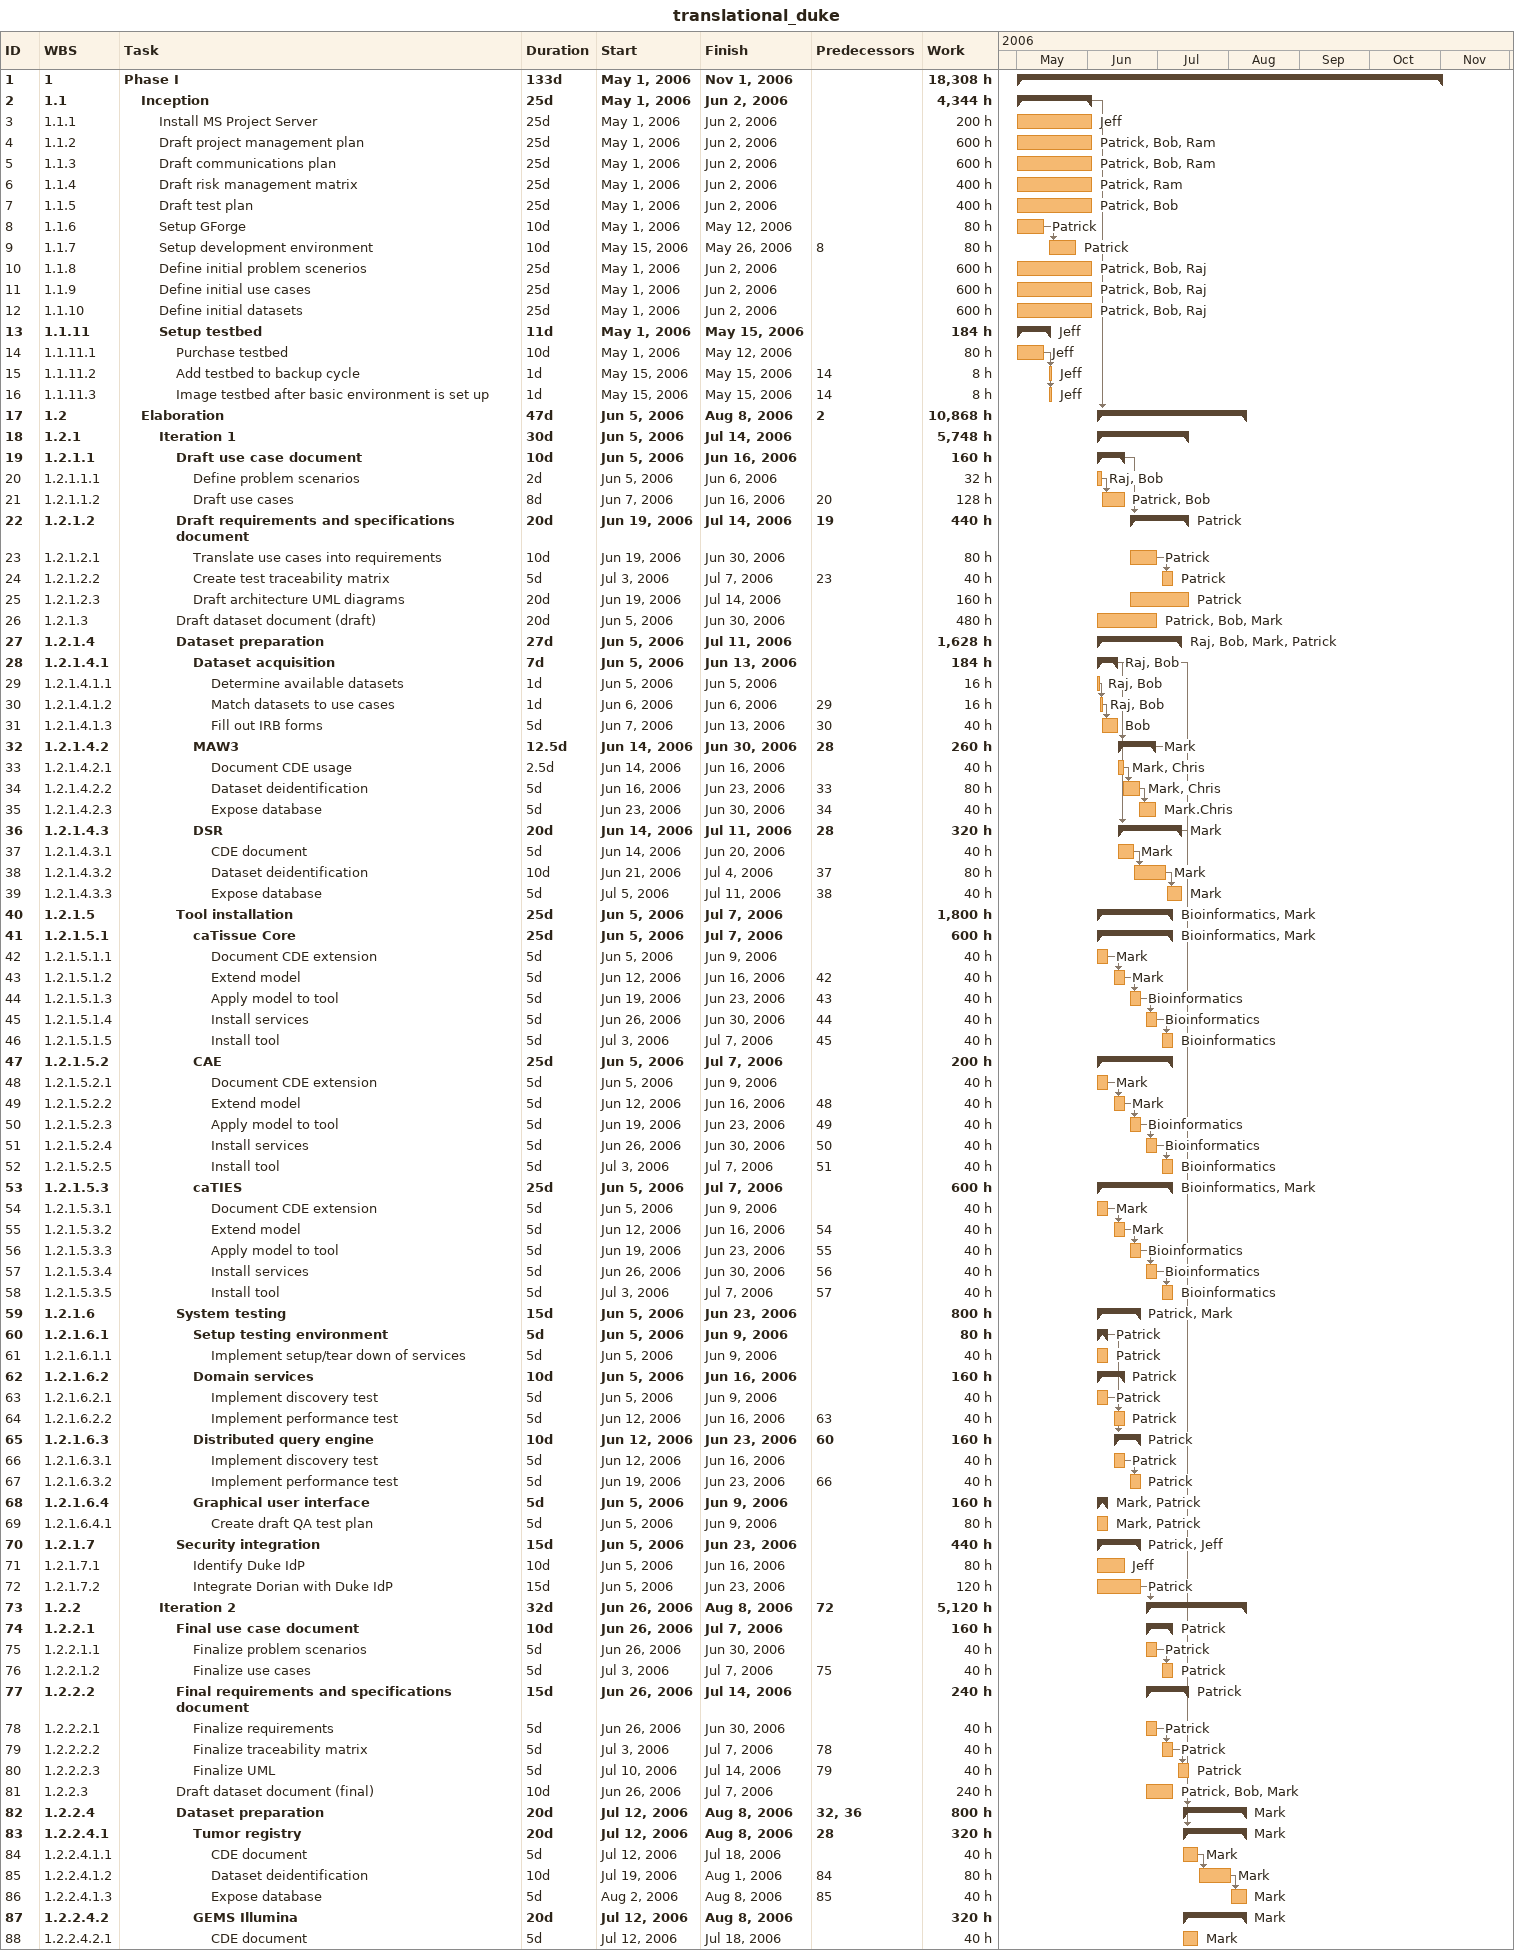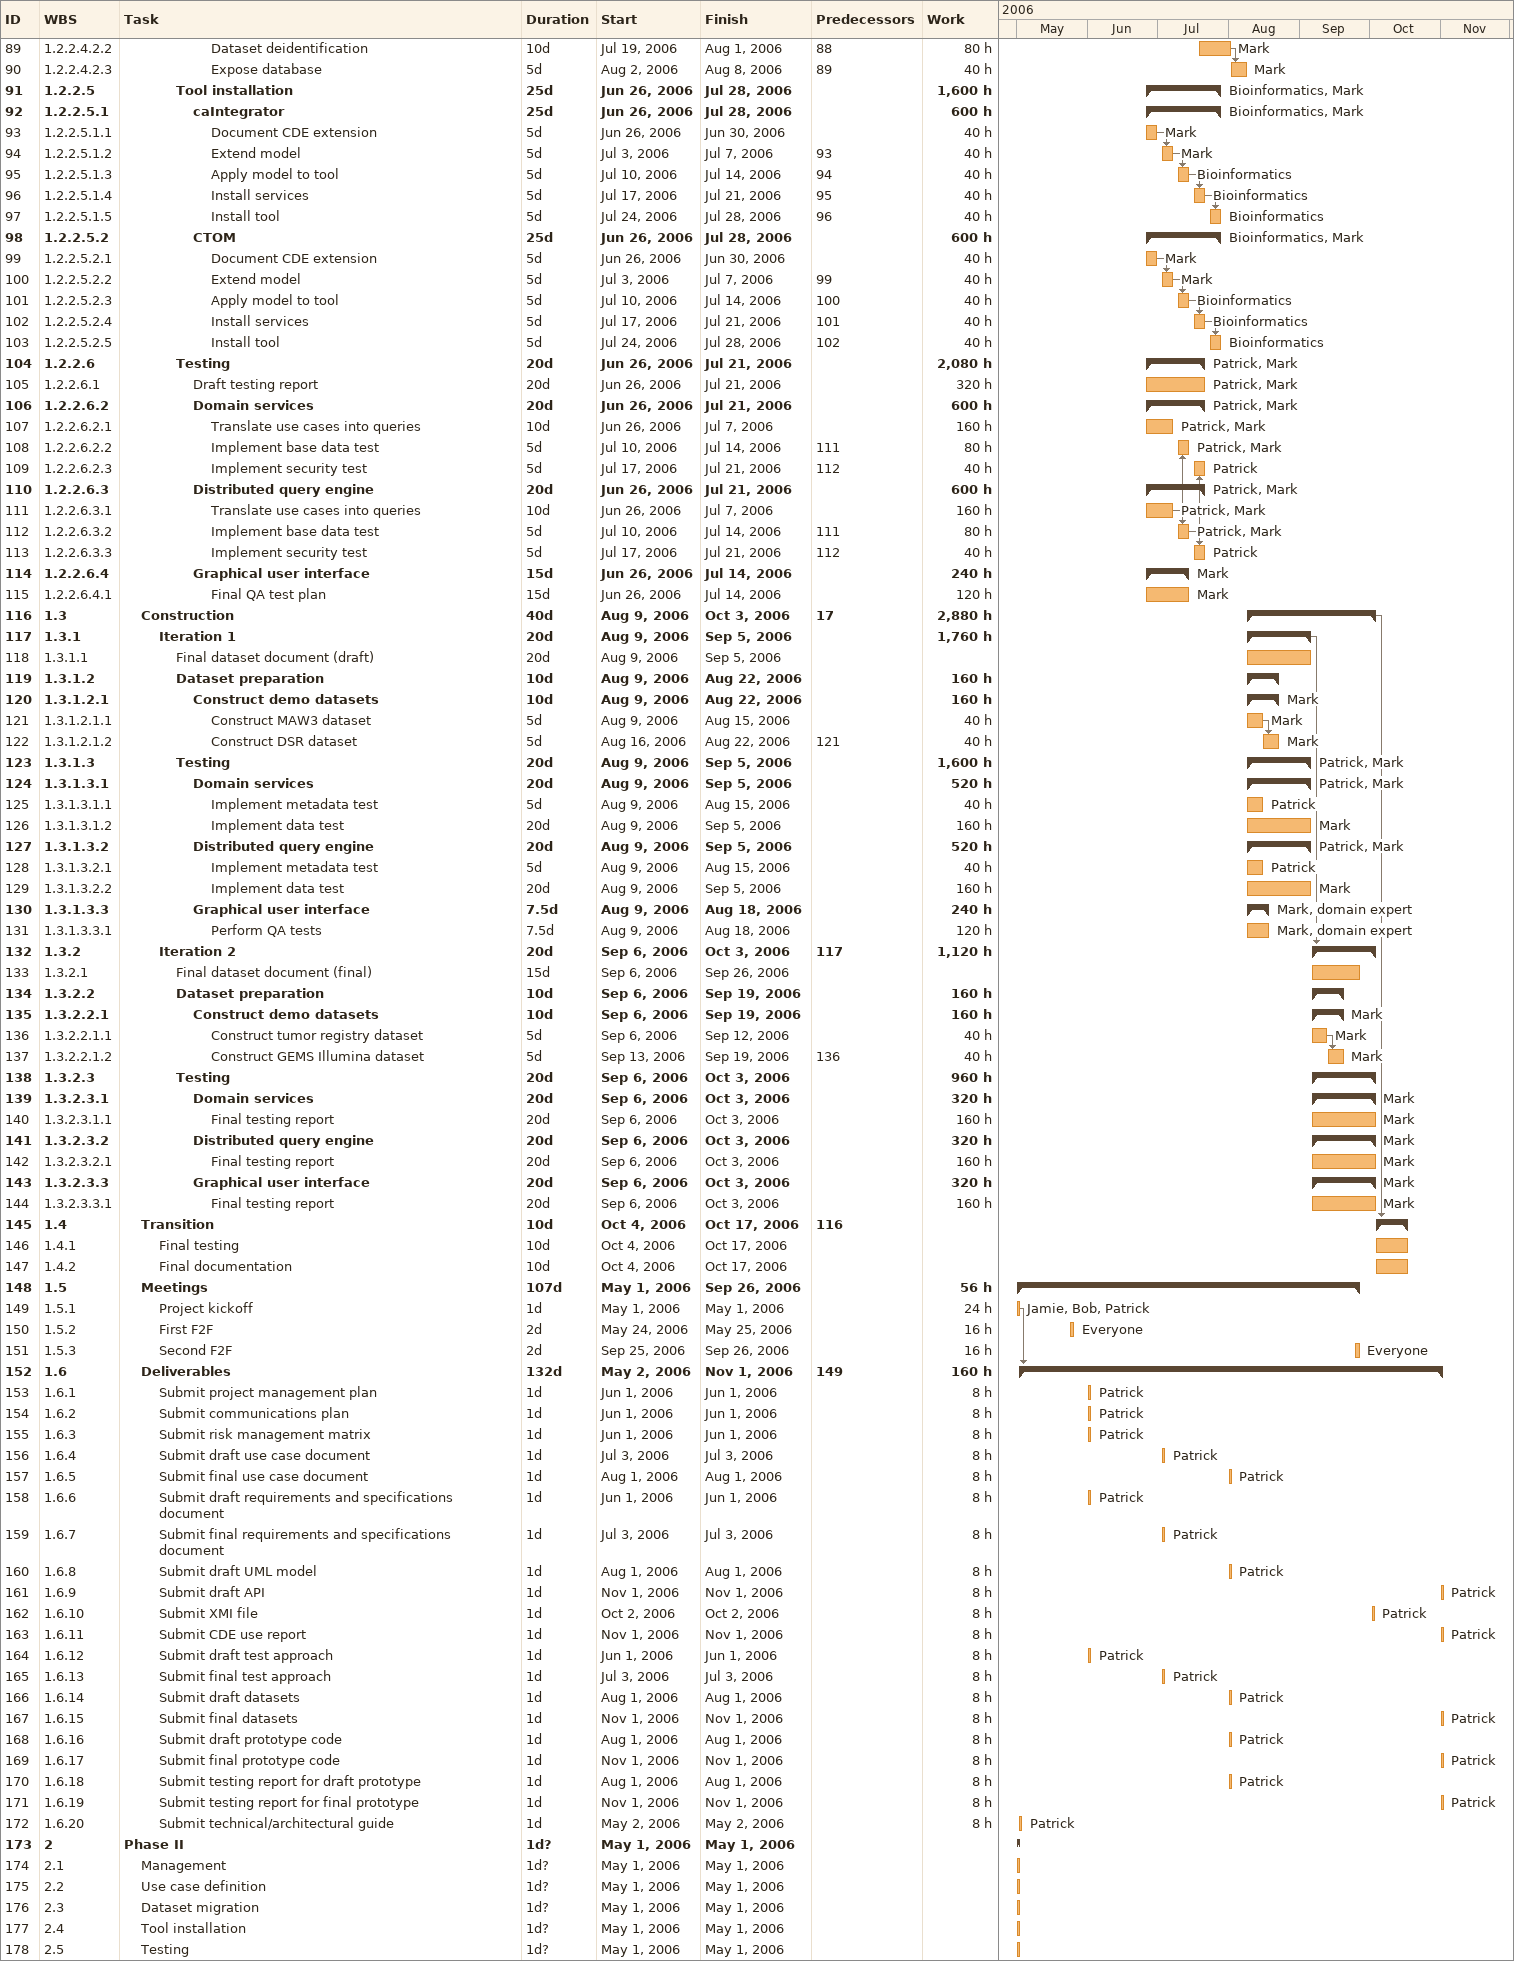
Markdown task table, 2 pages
translational_duke

| ID | WBS | Task | Duration | Start | Finish | Predecessors | Resources | Work (h) |
|---|---|---|---|---|---|---|---|---|
| 1 | 1 | **Phase I** | 133d | 2006-05-01 | 2006-11-01 |  |  | 18308 |
| 2 | 1.1 | **Inception** | 25d | 2006-05-01 | 2006-06-02 |  |  | 4344 |
| 3 | 1.1.1 | Install MS Project Server | 25d | 2006-05-01 | 2006-06-02 |  | Jeff | 200 |
| 4 | 1.1.2 | Draft project management plan | 25d | 2006-05-01 | 2006-06-02 |  | Patrick, Bob, Ram | 600 |
| 5 | 1.1.3 | Draft communications plan | 25d | 2006-05-01 | 2006-06-02 |  | Patrick, Bob, Ram | 600 |
| 6 | 1.1.4 | Draft risk management matrix | 25d | 2006-05-01 | 2006-06-02 |  | Patrick, Ram | 400 |
| 7 | 1.1.5 | Draft test plan | 25d | 2006-05-01 | 2006-06-02 |  | Patrick, Bob | 400 |
| 8 | 1.1.6 | Setup GForge | 10d | 2006-05-01 | 2006-05-12 |  | Patrick | 80 |
| 9 | 1.1.7 | Setup development environment | 10d | 2006-05-15 | 2006-05-26 | 8 | Patrick | 80 |
| 10 | 1.1.8 | Define initial problem scenerios | 25d | 2006-05-01 | 2006-06-02 |  | Patrick, Bob, Raj | 600 |
| 11 | 1.1.9 | Define initial use cases | 25d | 2006-05-01 | 2006-06-02 |  | Patrick, Bob, Raj | 600 |
| 12 | 1.1.10 | Define initial datasets | 25d | 2006-05-01 | 2006-06-02 |  | Patrick, Bob, Raj | 600 |
| 13 | 1.1.11 | **Setup testbed** | 11d | 2006-05-01 | 2006-05-15 |  | Jeff | 184 |
| 14 | 1.1.11.1 | Purchase testbed | 10d | 2006-05-01 | 2006-05-12 |  | Jeff | 80 |
| 15 | 1.1.11.2 | Add testbed to backup cycle | 1d | 2006-05-15 | 2006-05-15 | 14 | Jeff | 8 |
| 16 | 1.1.11.3 | Image testbed after basic environment is set up | 1d | 2006-05-15 | 2006-05-15 | 14 | Jeff | 8 |
| 17 | 1.2 | **Elaboration** | 47d | 2006-06-05 | 2006-08-08 | 2 |  | 10868 |
| 18 | 1.2.1 | **Iteration 1** | 30d | 2006-06-05 | 2006-07-14 |  |  | 5748 |
| 19 | 1.2.1.1 | **Draft use case document** | 10d | 2006-06-05 | 2006-06-16 |  |  | 160 |
| 20 | 1.2.1.1.1 | Define problem scenarios | 2d | 2006-06-05 | 2006-06-06 |  | Raj, Bob | 32 |
| 21 | 1.2.1.1.2 | Draft use cases | 8d | 2006-06-07 | 2006-06-16 | 20 | Patrick, Bob | 128 |
| 22 | 1.2.1.2 | **Draft requirements and specifications document** | 20d | 2006-06-19 | 2006-07-14 | 19 | Patrick | 440 |
| 23 | 1.2.1.2.1 | Translate use cases into requirements | 10d | 2006-06-19 | 2006-06-30 |  | Patrick | 80 |
| 24 | 1.2.1.2.2 | Create test traceability matrix | 5d | 2006-07-03 | 2006-07-07 | 23 | Patrick | 40 |
| 25 | 1.2.1.2.3 | Draft architecture UML diagrams | 20d | 2006-06-19 | 2006-07-14 |  | Patrick | 160 |
| 26 | 1.2.1.3 | Draft dataset document (draft) | 20d | 2006-06-05 | 2006-06-30 |  | Patrick, Bob, Mark | 480 |
| 27 | 1.2.1.4 | **Dataset preparation** | 27d | 2006-06-05 | 2006-07-11 |  | Raj, Bob, Mark, Patrick | 1628 |
| 28 | 1.2.1.4.1 | **Dataset acquisition** | 7d | 2006-06-05 | 2006-06-13 |  | Raj, Bob | 184 |
| 29 | 1.2.1.4.1.1 | Determine available datasets | 1d | 2006-06-05 | 2006-06-05 |  | Raj, Bob | 16 |
| 30 | 1.2.1.4.1.2 | Match datasets to use cases | 1d | 2006-06-06 | 2006-06-06 | 29 | Raj, Bob | 16 |
| 31 | 1.2.1.4.1.3 | Fill out IRB forms | 5d | 2006-06-07 | 2006-06-13 | 30 | Bob | 40 |
| 32 | 1.2.1.4.2 | **MAW3** | 12.5d | 2006-06-14 | 2006-06-30 | 28 | Mark | 260 |
| 33 | 1.2.1.4.2.1 | Document CDE usage | 2.5d | 2006-06-14 | 2006-06-16 |  | Mark, Chris | 40 |
| 34 | 1.2.1.4.2.2 | Dataset deidentification | 5d | 2006-06-16 | 2006-06-23 | 33 | Mark, Chris | 80 |
| 35 | 1.2.1.4.2.3 | Expose database | 5d | 2006-06-23 | 2006-06-30 | 34 | Mark.Chris | 40 |
| 36 | 1.2.1.4.3 | **DSR** | 20d | 2006-06-14 | 2006-07-11 | 28 | Mark | 320 |
| 37 | 1.2.1.4.3.1 | CDE document | 5d | 2006-06-14 | 2006-06-20 |  | Mark | 40 |
| 38 | 1.2.1.4.3.2 | Dataset deidentification | 10d | 2006-06-21 | 2006-07-04 | 37 | Mark | 80 |
| 39 | 1.2.1.4.3.3 | Expose database | 5d | 2006-07-05 | 2006-07-11 | 38 | Mark | 40 |
| 40 | 1.2.1.5 | **Tool installation** | 25d | 2006-06-05 | 2006-07-07 |  | Bioinformatics, Mark | 1800 |
| 41 | 1.2.1.5.1 | **caTissue Core** | 25d | 2006-06-05 | 2006-07-07 |  | Bioinformatics, Mark | 600 |
| 42 | 1.2.1.5.1.1 | Document CDE extension | 5d | 2006-06-05 | 2006-06-09 |  | Mark | 40 |
| 43 | 1.2.1.5.1.2 | Extend model | 5d | 2006-06-12 | 2006-06-16 | 42 | Mark | 40 |
| 44 | 1.2.1.5.1.3 | Apply model to tool | 5d | 2006-06-19 | 2006-06-23 | 43 | Bioinformatics | 40 |
| 45 | 1.2.1.5.1.4 | Install services | 5d | 2006-06-26 | 2006-06-30 | 44 | Bioinformatics | 40 |
| 46 | 1.2.1.5.1.5 | Install tool | 5d | 2006-07-03 | 2006-07-07 | 45 | Bioinformatics | 40 |
| 47 | 1.2.1.5.2 | **CAE** | 25d | 2006-06-05 | 2006-07-07 |  |  | 200 |
| 48 | 1.2.1.5.2.1 | Document CDE extension | 5d | 2006-06-05 | 2006-06-09 |  | Mark | 40 |
| 49 | 1.2.1.5.2.2 | Extend model | 5d | 2006-06-12 | 2006-06-16 | 48 | Mark | 40 |
| 50 | 1.2.1.5.2.3 | Apply model to tool | 5d | 2006-06-19 | 2006-06-23 | 49 | Bioinformatics | 40 |
| 51 | 1.2.1.5.2.4 | Install services | 5d | 2006-06-26 | 2006-06-30 | 50 | Bioinformatics | 40 |
| 52 | 1.2.1.5.2.5 | Install tool | 5d | 2006-07-03 | 2006-07-07 | 51 | Bioinformatics | 40 |
| 53 | 1.2.1.5.3 | **caTIES** | 25d | 2006-06-05 | 2006-07-07 |  | Bioinformatics, Mark | 600 |
| 54 | 1.2.1.5.3.1 | Document CDE extension | 5d | 2006-06-05 | 2006-06-09 |  | Mark | 40 |
| 55 | 1.2.1.5.3.2 | Extend model | 5d | 2006-06-12 | 2006-06-16 | 54 | Mark | 40 |
| 56 | 1.2.1.5.3.3 | Apply model to tool | 5d | 2006-06-19 | 2006-06-23 | 55 | Bioinformatics | 40 |
| 57 | 1.2.1.5.3.4 | Install services | 5d | 2006-06-26 | 2006-06-30 | 56 | Bioinformatics | 40 |
| 58 | 1.2.1.5.3.5 | Install tool | 5d | 2006-07-03 | 2006-07-07 | 57 | Bioinformatics | 40 |
| 59 | 1.2.1.6 | **System testing** | 15d | 2006-06-05 | 2006-06-23 |  | Patrick, Mark | 800 |
| 60 | 1.2.1.6.1 | **Setup testing environment** | 5d | 2006-06-05 | 2006-06-09 |  | Patrick | 80 |
| 61 | 1.2.1.6.1.1 | Implement setup/tear down of services | 5d | 2006-06-05 | 2006-06-09 |  | Patrick | 40 |
| 62 | 1.2.1.6.2 | **Domain services** | 10d | 2006-06-05 | 2006-06-16 |  | Patrick | 160 |
| 63 | 1.2.1.6.2.1 | Implement discovery test | 5d | 2006-06-05 | 2006-06-09 |  | Patrick | 40 |
| 64 | 1.2.1.6.2.2 | Implement performance test | 5d | 2006-06-12 | 2006-06-16 | 63 | Patrick | 40 |
| 65 | 1.2.1.6.3 | **Distributed query engine** | 10d | 2006-06-12 | 2006-06-23 | 60 | Patrick | 160 |
| 66 | 1.2.1.6.3.1 | Implement discovery test | 5d | 2006-06-12 | 2006-06-16 |  | Patrick | 40 |
| 67 | 1.2.1.6.3.2 | Implement performance test | 5d | 2006-06-19 | 2006-06-23 | 66 | Patrick | 40 |
| 68 | 1.2.1.6.4 | **Graphical user interface** | 5d | 2006-06-05 | 2006-06-09 |  | Mark, Patrick | 160 |
| 69 | 1.2.1.6.4.1 | Create draft QA test plan | 5d | 2006-06-05 | 2006-06-09 |  | Mark, Patrick | 80 |
| 70 | 1.2.1.7 | **Security integration** | 15d | 2006-06-05 | 2006-06-23 |  | Patrick, Jeff | 440 |
| 71 | 1.2.1.7.1 | Identify Duke IdP | 10d | 2006-06-05 | 2006-06-16 |  | Jeff | 80 |
| 72 | 1.2.1.7.2 | Integrate Dorian with Duke IdP | 15d | 2006-06-05 | 2006-06-23 |  | Patrick | 120 |
| 73 | 1.2.2 | **Iteration 2** | 32d | 2006-06-26 | 2006-08-08 | 72 |  | 5120 |
| 74 | 1.2.2.1 | **Final use case document** | 10d | 2006-06-26 | 2006-07-07 |  | Patrick | 160 |
| 75 | 1.2.2.1.1 | Finalize problem scenarios | 5d | 2006-06-26 | 2006-06-30 |  | Patrick | 40 |
| 76 | 1.2.2.1.2 | Finalize use cases | 5d | 2006-07-03 | 2006-07-07 | 75 | Patrick | 40 |
| 77 | 1.2.2.2 | **Final requirements and specifications document** | 15d | 2006-06-26 | 2006-07-14 |  | Patrick | 240 |
| 78 | 1.2.2.2.1 | Finalize requirements | 5d | 2006-06-26 | 2006-06-30 |  | Patrick | 40 |
| 79 | 1.2.2.2.2 | Finalize traceability matrix | 5d | 2006-07-03 | 2006-07-07 | 78 | Patrick | 40 |
| 80 | 1.2.2.2.3 | Finalize UML | 5d | 2006-07-10 | 2006-07-14 | 79 | Patrick | 40 |
| 81 | 1.2.2.3 | Draft dataset document (final) | 10d | 2006-06-26 | 2006-07-07 |  | Patrick, Bob, Mark | 240 |
| 82 | 1.2.2.4 | **Dataset preparation** | 20d | 2006-07-12 | 2006-08-08 | 32, 36 | Mark | 800 |
| 83 | 1.2.2.4.1 | **Tumor registry** | 20d | 2006-07-12 | 2006-08-08 | 28 | Mark | 320 |
| 84 | 1.2.2.4.1.1 | CDE document | 5d | 2006-07-12 | 2006-07-18 |  | Mark | 40 |
| 85 | 1.2.2.4.1.2 | Dataset deidentification | 10d | 2006-07-19 | 2006-08-01 | 84 | Mark | 80 |
| 86 | 1.2.2.4.1.3 | Expose database | 5d | 2006-08-02 | 2006-08-08 | 85 | Mark | 40 |
| 87 | 1.2.2.4.2 | **GEMS Illumina** | 20d | 2006-07-12 | 2006-08-08 |  | Mark | 320 |
| 88 | 1.2.2.4.2.1 | CDE document | 5d | 2006-07-12 | 2006-07-18 |  | Mark | 40 |
| 89 | 1.2.2.4.2.2 | Dataset deidentification | 10d | 2006-07-19 | 2006-08-01 | 88 | Mark | 80 |
| 90 | 1.2.2.4.2.3 | Expose database | 5d | 2006-08-02 | 2006-08-08 | 89 | Mark | 40 |
| 91 | 1.2.2.5 | **Tool installation** | 25d | 2006-06-26 | 2006-07-28 |  | Bioinformatics, Mark | 1600 |
| 92 | 1.2.2.5.1 | **caIntegrator** | 25d | 2006-06-26 | 2006-07-28 |  | Bioinformatics, Mark | 600 |
| 93 | 1.2.2.5.1.1 | Document CDE extension | 5d | 2006-06-26 | 2006-06-30 |  | Mark | 40 |
| 94 | 1.2.2.5.1.2 | Extend model | 5d | 2006-07-03 | 2006-07-07 | 93 | Mark | 40 |
| 95 | 1.2.2.5.1.3 | Apply model to tool | 5d | 2006-07-10 | 2006-07-14 | 94 | Bioinformatics | 40 |
| 96 | 1.2.2.5.1.4 | Install services | 5d | 2006-07-17 | 2006-07-21 | 95 | Bioinformatics | 40 |
| 97 | 1.2.2.5.1.5 | Install tool | 5d | 2006-07-24 | 2006-07-28 | 96 | Bioinformatics | 40 |
| 98 | 1.2.2.5.2 | **CTOM** | 25d | 2006-06-26 | 2006-07-28 |  | Bioinformatics, Mark | 600 |
| 99 | 1.2.2.5.2.1 | Document CDE extension | 5d | 2006-06-26 | 2006-06-30 |  | Mark | 40 |
| 100 | 1.2.2.5.2.2 | Extend model | 5d | 2006-07-03 | 2006-07-07 | 99 | Mark | 40 |
| 101 | 1.2.2.5.2.3 | Apply model to tool | 5d | 2006-07-10 | 2006-07-14 | 100 | Bioinformatics | 40 |
| 102 | 1.2.2.5.2.4 | Install services | 5d | 2006-07-17 | 2006-07-21 | 101 | Bioinformatics | 40 |
| 103 | 1.2.2.5.2.5 | Install tool | 5d | 2006-07-24 | 2006-07-28 | 102 | Bioinformatics | 40 |
| 104 | 1.2.2.6 | **Testing** | 20d | 2006-06-26 | 2006-07-21 |  | Patrick, Mark | 2080 |
| 105 | 1.2.2.6.1 | Draft testing report | 20d | 2006-06-26 | 2006-07-21 |  | Patrick, Mark | 320 |
| 106 | 1.2.2.6.2 | **Domain services** | 20d | 2006-06-26 | 2006-07-21 |  | Patrick, Mark | 600 |
| 107 | 1.2.2.6.2.1 | Translate use cases into queries | 10d | 2006-06-26 | 2006-07-07 |  | Patrick, Mark | 160 |
| 108 | 1.2.2.6.2.2 | Implement base data test | 5d | 2006-07-10 | 2006-07-14 | 111 | Patrick, Mark | 80 |
| 109 | 1.2.2.6.2.3 | Implement security test | 5d | 2006-07-17 | 2006-07-21 | 112 | Patrick | 40 |
| 110 | 1.2.2.6.3 | **Distributed query engine** | 20d | 2006-06-26 | 2006-07-21 |  | Patrick, Mark | 600 |
| 111 | 1.2.2.6.3.1 | Translate use cases into queries | 10d | 2006-06-26 | 2006-07-07 |  | Patrick, Mark | 160 |
| 112 | 1.2.2.6.3.2 | Implement base data test | 5d | 2006-07-10 | 2006-07-14 | 111 | Patrick, Mark | 80 |
| 113 | 1.2.2.6.3.3 | Implement security test | 5d | 2006-07-17 | 2006-07-21 | 112 | Patrick | 40 |
| 114 | 1.2.2.6.4 | **Graphical user interface** | 15d | 2006-06-26 | 2006-07-14 |  | Mark | 240 |
| 115 | 1.2.2.6.4.1 | Final QA test plan | 15d | 2006-06-26 | 2006-07-14 |  | Mark | 120 |
| 116 | 1.3 | **Construction** | 40d | 2006-08-09 | 2006-10-03 | 17 |  | 2880 |
| 117 | 1.3.1 | **Iteration 1** | 20d | 2006-08-09 | 2006-09-05 |  |  | 1760 |
| 118 | 1.3.1.1 | Final dataset document (draft) | 20d | 2006-08-09 | 2006-09-05 |  |  |  |
| 119 | 1.3.1.2 | **Dataset preparation** | 10d | 2006-08-09 | 2006-08-22 |  |  | 160 |
| 120 | 1.3.1.2.1 | **Construct demo datasets** | 10d | 2006-08-09 | 2006-08-22 |  | Mark | 160 |
| 121 | 1.3.1.2.1.1 | Construct MAW3 dataset | 5d | 2006-08-09 | 2006-08-15 |  | Mark | 40 |
| 122 | 1.3.1.2.1.2 | Construct DSR dataset | 5d | 2006-08-16 | 2006-08-22 | 121 | Mark | 40 |
| 123 | 1.3.1.3 | **Testing** | 20d | 2006-08-09 | 2006-09-05 |  | Patrick, Mark | 1600 |
| 124 | 1.3.1.3.1 | **Domain services** | 20d | 2006-08-09 | 2006-09-05 |  | Patrick, Mark | 520 |
| 125 | 1.3.1.3.1.1 | Implement metadata test | 5d | 2006-08-09 | 2006-08-15 |  | Patrick | 40 |
| 126 | 1.3.1.3.1.2 | Implement data test | 20d | 2006-08-09 | 2006-09-05 |  | Mark | 160 |
| 127 | 1.3.1.3.2 | **Distributed query engine** | 20d | 2006-08-09 | 2006-09-05 |  | Patrick, Mark | 520 |
| 128 | 1.3.1.3.2.1 | Implement metadata test | 5d | 2006-08-09 | 2006-08-15 |  | Patrick | 40 |
| 129 | 1.3.1.3.2.2 | Implement data test | 20d | 2006-08-09 | 2006-09-05 |  | Mark | 160 |
| 130 | 1.3.1.3.3 | **Graphical user interface** | 7.5d | 2006-08-09 | 2006-08-18 |  | Mark, domain expert | 240 |
| 131 | 1.3.1.3.3.1 | Perform QA tests | 7.5d | 2006-08-09 | 2006-08-18 |  | Mark, domain expert | 120 |
| 132 | 1.3.2 | **Iteration 2** | 20d | 2006-09-06 | 2006-10-03 | 117 |  | 1120 |
| 133 | 1.3.2.1 | Final dataset document (final) | 15d | 2006-09-06 | 2006-09-26 |  |  |  |
| 134 | 1.3.2.2 | **Dataset preparation** | 10d | 2006-09-06 | 2006-09-19 |  |  | 160 |
| 135 | 1.3.2.2.1 | **Construct demo datasets** | 10d | 2006-09-06 | 2006-09-19 |  | Mark | 160 |
| 136 | 1.3.2.2.1.1 | Construct tumor registry dataset | 5d | 2006-09-06 | 2006-09-12 |  | Mark | 40 |
| 137 | 1.3.2.2.1.2 | Construct GEMS Illumina dataset | 5d | 2006-09-13 | 2006-09-19 | 136 | Mark | 40 |
| 138 | 1.3.2.3 | **Testing** | 20d | 2006-09-06 | 2006-10-03 |  |  | 960 |
| 139 | 1.3.2.3.1 | **Domain services** | 20d | 2006-09-06 | 2006-10-03 |  | Mark | 320 |
| 140 | 1.3.2.3.1.1 | Final testing report | 20d | 2006-09-06 | 2006-10-03 |  | Mark | 160 |
| 141 | 1.3.2.3.2 | **Distributed query engine** | 20d | 2006-09-06 | 2006-10-03 |  | Mark | 320 |
| 142 | 1.3.2.3.2.1 | Final testing report | 20d | 2006-09-06 | 2006-10-03 |  | Mark | 160 |
| 143 | 1.3.2.3.3 | **Graphical user interface** | 20d | 2006-09-06 | 2006-10-03 |  | Mark | 320 |
| 144 | 1.3.2.3.3.1 | Final testing report | 20d | 2006-09-06 | 2006-10-03 |  | Mark | 160 |
| 145 | 1.4 | **Transition** | 10d | 2006-10-04 | 2006-10-17 | 116 |  |  |
| 146 | 1.4.1 | Final testing | 10d | 2006-10-04 | 2006-10-17 |  |  |  |
| 147 | 1.4.2 | Final documentation | 10d | 2006-10-04 | 2006-10-17 |  |  |  |
| 148 | 1.5 | **Meetings** | 107d | 2006-05-01 | 2006-09-26 |  |  | 56 |
| 149 | 1.5.1 | Project kickoff | 1d | 2006-05-01 | 2006-05-01 |  | Jamie, Bob, Patrick | 24 |
| 150 | 1.5.2 | First F2F | 2d | 2006-05-24 | 2006-05-25 |  | Everyone | 16 |
| 151 | 1.5.3 | Second F2F | 2d | 2006-09-25 | 2006-09-26 |  | Everyone | 16 |
| 152 | 1.6 | **Deliverables** | 132d | 2006-05-02 | 2006-11-01 | 149 |  | 160 |
| 153 | 1.6.1 | Submit project management plan | 1d | 2006-06-01 | 2006-06-01 |  | Patrick | 8 |
| 154 | 1.6.2 | Submit communications plan | 1d | 2006-06-01 | 2006-06-01 |  | Patrick | 8 |
| 155 | 1.6.3 | Submit risk management matrix | 1d | 2006-06-01 | 2006-06-01 |  | Patrick | 8 |
| 156 | 1.6.4 | Submit draft use case document | 1d | 2006-07-03 | 2006-07-03 |  | Patrick | 8 |
| 157 | 1.6.5 | Submit final use case document | 1d | 2006-08-01 | 2006-08-01 |  | Patrick | 8 |
| 158 | 1.6.6 | Submit draft requirements and specifications document | 1d | 2006-06-01 | 2006-06-01 |  | Patrick | 8 |
| 159 | 1.6.7 | Submit final requirements and specifications document | 1d | 2006-07-03 | 2006-07-03 |  | Patrick | 8 |
| 160 | 1.6.8 | Submit draft UML model | 1d | 2006-08-01 | 2006-08-01 |  | Patrick | 8 |
| 161 | 1.6.9 | Submit draft API | 1d | 2006-11-01 | 2006-11-01 |  | Patrick | 8 |
| 162 | 1.6.10 | Submit XMI file | 1d | 2006-10-02 | 2006-10-02 |  | Patrick | 8 |
| 163 | 1.6.11 | Submit CDE use report | 1d | 2006-11-01 | 2006-11-01 |  | Patrick | 8 |
| 164 | 1.6.12 | Submit draft test approach | 1d | 2006-06-01 | 2006-06-01 |  | Patrick | 8 |
| 165 | 1.6.13 | Submit final test approach | 1d | 2006-07-03 | 2006-07-03 |  | Patrick | 8 |
| 166 | 1.6.14 | Submit draft datasets | 1d | 2006-08-01 | 2006-08-01 |  | Patrick | 8 |
| 167 | 1.6.15 | Submit final datasets | 1d | 2006-11-01 | 2006-11-01 |  | Patrick | 8 |
| 168 | 1.6.16 | Submit draft prototype code | 1d | 2006-08-01 | 2006-08-01 |  | Patrick | 8 |
| 169 | 1.6.17 | Submit final prototype code | 1d | 2006-11-01 | 2006-11-01 |  | Patrick | 8 |
| 170 | 1.6.18 | Submit testing report for draft prototype | 1d | 2006-08-01 | 2006-08-01 |  | Patrick | 8 |
| 171 | 1.6.19 | Submit testing report for final prototype | 1d | 2006-11-01 | 2006-11-01 |  | Patrick | 8 |
| 172 | 1.6.20 | Submit technical/architectural guide | 1d | 2006-05-02 | 2006-05-02 |  | Patrick | 8 |
| 173 | 2 | **Phase II** | 1d? | 2006-05-01 | 2006-05-01 |  |  |  |
| 174 | 2.1 | Management | 1d? | 2006-05-01 | 2006-05-01 |  |  |  |
| 175 | 2.2 | Use case definition | 1d? | 2006-05-01 | 2006-05-01 |  |  |  |
| 176 | 2.3 | Dataset migration | 1d? | 2006-05-01 | 2006-05-01 |  |  |  |
| 177 | 2.4 | Tool installation | 1d? | 2006-05-01 | 2006-05-01 |  |  |  |
| 178 | 2.5 | Testing | 1d? | 2006-05-01 | 2006-05-01 |  |  |  |
